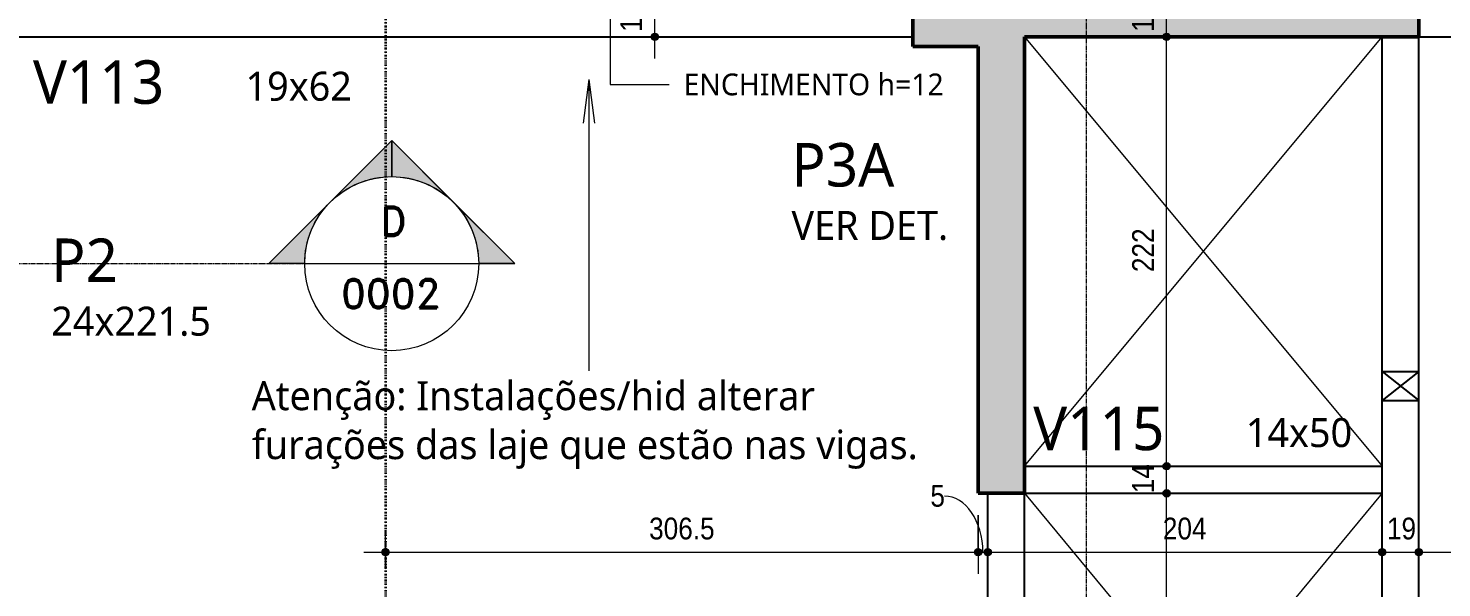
# Model space of a CAD drawing. Extents: x -2131 to 52870, y -3196 to 88043.
# Drawn here: x 43396 to 44128, y 403 to 693 of the extents above; entities that cross this region are included whole.
import ezdxf

# ---------------------------------------------------------------- set-up
doc = ezdxf.new("R2010")
doc.units = 0
for name, pattern in [('Centro de 6 mm', [1.32, 0.6, -0.24, 0.24, -0.24]), ('Dash dot', [1.5875, 0.635, -0.47625, 0, -0.47625]), ('Traço', [0.635, 0.3175, -0.3175])]:
    doc.linetypes.add(name, pattern=pattern)
for name, color, linetype, lineweight in [('A-ANNO-DIMS', 7, 'Continuous', 9), ('A-ANNO-DIMS-75', 7, 'Continuous', 9), ('A-DETL-THIN', 7, 'Continuous', 25), ('A-GENM', 7, 'Continuous', 25), ('A-GENM-HDLN', 7, 'Traço', 18), ('G-ANNO-SYMB', 7, 'Continuous', 9), ('G-ANNO-TEXT', 7, 'Continuous', 9), ('S-BEAM', 7, 'Continuous', 25), ('S-BEAM-IDEN', 7, 'Continuous', 9), ('S-COLS', 7, 'Continuous', 25), ('S-COLS-IDEN', 7, 'Continuous', 9), ('S-GRID', 7, 'Continuous', 9)]:
    doc.layers.add(name, color=color, linetype=linetype, lineweight=lineweight)
doc.layers.add('A-DETL', color=7, linetype='Continuous', lineweight=18, true_color=0x00a600)
doc.styles.add('Fira Sans_3', font='', dxfattribs={"width": 0.9, "height": 11.25})
doc.styles.add('Gadugi', font='gadugi.ttf', dxfattribs={"height": 15})
doc.styles.add('Gadugi_4', font='gadugi.ttf', dxfattribs={"height": 11.25})
doc.styles.add('Gadugi_6', font='gadugi.ttf', dxfattribs={"height": 22.5})
doc.styles.add('Gadugi_7', font='gadugi.ttf', dxfattribs={"height": 0.2})
doc.styles.add('RomanD', font='romand__.ttf', dxfattribs={"height": 15})
doc.styles.get('Fira Sans_3').set_extended_font_data('Fira Sans')
doc.dimstyles.new('PED_1_5mm_ESQ_3', dxfattribs={"dimscale": 30.48, "dimtxt": 15.344768, "dimasz": 0.492126, "dimexe": 0.369094, "dimexo": 0.369094, "dimgap": 0.073819, "dimtad": 1, "dimdec": 1, "dimrnd": 0.5, "dimdsep": 46, "dimtxsty": 'Fira Sans_3', "dimblk1": 'DOTSMALL', "dimblk2": 'DOTSMALL', "dimsah": 1, "dimcen": 0.09, "dimdle": 0.369094, "dimazin": 0, "dimtfac": 1, "dimtdec": 4, "dimtix": 1, "dimtmove": 0, "dimatfit": 3, "dimfxl": 1, "dimtvp": 1, "dimtolj": 1, "dimtzin": 0, "dimarcsym": 2})
doc.dimstyles.new('PED_1_5mm_ESQ_5', dxfattribs={"dimscale": 30.48, "dimtxt": 15.344768, "dimasz": 0.492126, "dimexe": 0.369094, "dimexo": 0.369094, "dimgap": 0.073819, "dimtad": 1, "dimdec": 1, "dimrnd": 0.5, "dimdsep": 46, "dimtxsty": 'Fira Sans_3', "dimblk1": 'DOTSMALL', "dimblk2": 'DOTSMALL', "dimsah": 1, "dimcen": 0.09, "dimdle": 0.369094, "dimazin": 0, "dimtfac": 1, "dimtdec": 4, "dimtix": 1, "dimtmove": 1, "dimatfit": 3, "dimfxl": 1, "dimtvp": 1, "dimtolj": 1, "dimtzin": 0, "dimarcsym": 2})

# ---------------------------------------------------------------- blocks, each defined once
blk = doc.blocks.new('PED_FURO_RETANGULAR_R04_2020 - 15x10x24-V41-PL C 001 - FORMA DO TÉRREO')
at = {"layer": 'A-GENM'}
blk.add_line((-7.5, 9.5), (7.5, 9.5), dxfattribs=at)
at = {"layer": 'A-GENM-HDLN'}
for p, q in [((-7.5, 9.5), (7.5, -9.5)), ((-7.5, -9.5), (7.5, 9.5)), ((-7.5, -9.5), (-7.5, 9.5)), ((7.5, 9.5), (7.5, -9.5)), ((7.5, -9.5), (-7.5, -9.5))]:
    blk.add_line(p, q, dxfattribs=at)
blk = doc.blocks.new('PED_TAG_PILAR_R04 - PILAR VER DET_-2523782-PL C 001 - FORMA DO TÉRREO')
at = {"layer": 'S-COLS-IDEN', "insert": (0.1149, -0.6328), "char_height": 0.2, "width": 1.370886, "attachment_point": 1, "style": 'Gadugi_7'}
blk.add_mtext('VER DET.', dxfattribs=at)
blk = doc.blocks.new('DIMBLOCK394-PL C 001 - FORMA DO TÉRREO')
at = {"layer": 'A-ANNO-DIMS-75', "transparency": 16777216}
h = blk.add_hatch(color=256, dxfattribs=at)
edge = h.paths.add_edge_path(flags=0)
edge.add_arc((43581.18, 421.72), 1.88, 0, 360)
h = blk.add_hatch(color=256, dxfattribs=at)
edge = h.paths.add_edge_path(flags=0)
edge.add_arc((43887.68, 421.72), 1.88, 0, 360)
for p, q in [((43887.68, 440.87), (43887.68, 410.47)), ((43887.68, 421.72), (43887.68, 440.87)), ((43581.18, 413.13), (43581.18, 432.97)), ((43569.93, 421.72), (43887.68, 421.72)), ((43581.18, 421.72), (43581.18, 413.13))]:
    blk.add_line(p, q, dxfattribs=at)
for centre in [(43581.18, 421.72), (43887.68, 421.72)]:
    blk.add_circle(centre, 1.88, dxfattribs=at)
at = {"layer": 'A-ANNO-DIMS-75', "color": 0, "transparency": 16777216, "insert": (43717.51, 439.55), "char_height": 11.25, "width": 40.6046, "attachment_point": 1, "line_spacing_factor": 1.049215, "style": 'Fira Sans_3'}
blk.add_mtext('306.5', dxfattribs=at)
blk = doc.blocks.new('_DotSmall')
at = {"color": 0, "linetype": 'ByBlock', "const_width": 0.5}
blk.add_lwpolyline([(-0.0625, 0, 1), (0.0625, 0, 1)], format="xyb", close=True, dxfattribs=at)
blk = doc.blocks.new('DIMBLOCK395-PL C 001 - FORMA DO TÉRREO')
at = {"layer": 'A-ANNO-DIMS-75', "transparency": 16777216}
h = blk.add_hatch(color=256, dxfattribs=at)
edge = h.paths.add_edge_path(flags=0)
edge.add_arc((43887.68, 421.72), 1.88, 0, 360)
h = blk.add_hatch(color=256, dxfattribs=at)
edge = h.paths.add_edge_path(flags=0)
edge.add_arc((43892.68, 421.72), 1.88, 0, 360)
for p, q in [((43887.68, 440.87), (43887.68, 410.47)), ((43887.68, 421.72), (43887.68, 440.87)), ((43892.68, 413.13), (43892.68, 432.97)), ((43887.68, 421.72), (43892.68, 421.72)), ((43892.68, 421.72), (43892.68, 413.13))]:
    blk.add_line(p, q, dxfattribs=at)
for centre in [(43887.68, 421.72), (43892.68, 421.72)]:
    blk.add_circle(centre, 1.88, dxfattribs=at)
blk.add_ellipse((43870.28, 421.72), major_axis=(0, 28.99), ratio=0.686144, start_param=4.712389, end_param=6.283185, dxfattribs=at)
at = {"layer": 'A-ANNO-DIMS-75', "color": 0, "transparency": 16777216, "insert": (43863.01, 456.46), "char_height": 11.25, "width": 8.7347, "attachment_point": 1, "line_spacing_factor": 1.049215, "style": 'Fira Sans_3'}
blk.add_mtext('5', dxfattribs=at)
blk = doc.blocks.new('DIMBLOCK396-PL C 001 - FORMA DO TÉRREO')
at = {"layer": 'A-ANNO-DIMS-75', "transparency": 16777216}
h = blk.add_hatch(color=256, dxfattribs=at)
edge = h.paths.add_edge_path(flags=0)
edge.add_arc((43892.68, 421.72), 1.88, 0, 360)
h = blk.add_hatch(color=256, dxfattribs=at)
edge = h.paths.add_edge_path(flags=0)
edge.add_arc((44096.68, 421.72), 1.88, 0, 360)
for p, q in [((43892.68, 413.13), (43892.68, 432.97)), ((44096.68, 413.13), (44096.68, 432.97)), ((43892.68, 421.72), (44096.68, 421.72)), ((43892.68, 421.72), (43892.68, 413.13)), ((44096.68, 421.72), (44096.68, 413.13))]:
    blk.add_line(p, q, dxfattribs=at)
for centre in [(43892.68, 421.72), (44096.68, 421.72)]:
    blk.add_circle(centre, 1.88, dxfattribs=at)
at = {"layer": 'A-ANNO-DIMS-75', "color": 0, "transparency": 16777216, "insert": (43983.27, 439.55), "char_height": 11.25, "width": 27.3845, "attachment_point": 1, "line_spacing_factor": 1.049215, "style": 'Fira Sans_3'}
blk.add_mtext('204', dxfattribs=at)
blk = doc.blocks.new('DIMBLOCK397-PL C 001 - FORMA DO TÉRREO')
at = {"layer": 'A-ANNO-DIMS-75', "transparency": 16777216}
h = blk.add_hatch(color=256, dxfattribs=at)
edge = h.paths.add_edge_path(flags=0)
edge.add_arc((44096.68, 421.72), 1.88, 0, 360)
h = blk.add_hatch(color=256, dxfattribs=at)
edge = h.paths.add_edge_path(flags=0)
edge.add_arc((44115.68, 421.72), 1.88, 0, 360)
for p, q in [((44096.68, 413.13), (44096.68, 432.97)), ((44115.68, 413.13), (44115.68, 432.97)), ((44096.68, 421.72), (44115.68, 421.72)), ((44096.68, 421.72), (44096.68, 413.13)), ((44115.68, 421.72), (44115.68, 413.13))]:
    blk.add_line(p, q, dxfattribs=at)
for centre in [(44096.68, 421.72), (44115.68, 421.72)]:
    blk.add_circle(centre, 1.88, dxfattribs=at)
at = {"layer": 'A-ANNO-DIMS-75', "color": 0, "transparency": 16777216, "insert": (44099.19, 439.55), "char_height": 11.25, "width": 16.7612, "attachment_point": 1, "line_spacing_factor": 1.049215, "style": 'Fira Sans_3'}
blk.add_mtext('19', dxfattribs=at)
blk = doc.blocks.new('DIMBLOCK398-PL C 001 - FORMA DO TÉRREO')
at = {"layer": 'A-ANNO-DIMS-75', "transparency": 16777216}
h = blk.add_hatch(color=256, dxfattribs=at)
edge = h.paths.add_edge_path(flags=0)
edge.add_arc((44115.68, 421.72), 1.88, 0, 360)
h = blk.add_hatch(color=256, dxfattribs=at)
edge = h.paths.add_edge_path(flags=0)
edge.add_arc((44333.18, 421.72), 1.87, 0, 360)
for p, q in [((44115.68, 413.13), (44115.68, 432.97)), ((44333.18, 413.13), (44333.18, 432.97)), ((44115.68, 421.72), (44333.18, 421.72)), ((44115.68, 421.72), (44115.68, 413.13)), ((44333.18, 421.72), (44333.18, 413.13))]:
    blk.add_line(p, q, dxfattribs=at)
for centre, radius in [((44115.68, 421.72), 1.88), ((44333.18, 421.72), 1.87)]:
    blk.add_circle(centre, radius, dxfattribs=at)
at = {"layer": 'A-ANNO-DIMS-75', "color": 0, "transparency": 16777216, "insert": (44209.08, 439.55), "char_height": 11.25, "width": 36.8274, "attachment_point": 1, "line_spacing_factor": 1.049215, "style": 'Fira Sans_3'}
blk.add_mtext('217.5', dxfattribs=at)
blk = doc.blocks.new('DIMBLOCK430-PL C 001 - FORMA DO TÉRREO')
at = {"layer": 'A-ANNO-DIMS-75', "transparency": 16777216}
h = blk.add_hatch(color=256, dxfattribs=at)
edge = h.paths.add_edge_path(flags=0)
edge.add_arc((43985.21, 452.12), 1.88, 0, 360)
h = blk.add_hatch(color=256, dxfattribs=at)
edge = h.paths.add_edge_path(flags=0)
edge.add_arc((43985.21, 229.12), 1.88, 0, 360)
for p, q in [((43993.81, 452.12), (43973.96, 452.12)), ((43985.21, 229.12), (43985.21, 452.12)), ((43985.21, 452.12), (43993.81, 452.12)), ((43993.81, 229.12), (43973.96, 229.12)), ((43985.21, 229.12), (43993.81, 229.12))]:
    blk.add_line(p, q, dxfattribs=at)
for centre in [(43985.21, 452.12), (43985.21, 229.12)]:
    blk.add_circle(centre, 1.88, dxfattribs=at)
at = {"layer": 'A-ANNO-DIMS-75', "color": 0, "transparency": 16777216, "insert": (43967.38, 329.9), "char_height": 11.25, "width": 25.732, "attachment_point": 1, "rotation": 90, "line_spacing_factor": 1.049215, "style": 'Fira Sans_3'}
blk.add_mtext('223', dxfattribs=at)
blk = doc.blocks.new('DIMBLOCK431-PL C 001 - FORMA DO TÉRREO')
at = {"layer": 'A-ANNO-DIMS-75', "transparency": 16777216}
h = blk.add_hatch(color=256, dxfattribs=at)
edge = h.paths.add_edge_path(flags=0)
edge.add_arc((43985.21, 466.12), 1.88, 0, 360)
h = blk.add_hatch(color=256, dxfattribs=at)
edge = h.paths.add_edge_path(flags=0)
edge.add_arc((43985.21, 452.12), 1.88, 0, 360)
for p, q in [((43993.81, 466.12), (43973.96, 466.12)), ((43985.21, 452.12), (43985.21, 466.12)), ((43985.21, 466.12), (43993.81, 466.12)), ((43993.81, 452.12), (43973.96, 452.12)), ((43985.21, 452.12), (43993.81, 452.12))]:
    blk.add_line(p, q, dxfattribs=at)
for centre in [(43985.21, 466.12), (43985.21, 452.12)]:
    blk.add_circle(centre, 1.88, dxfattribs=at)
at = {"layer": 'A-ANNO-DIMS-75', "color": 0, "transparency": 16777216, "insert": (43967.38, 452.14), "char_height": 11.25, "width": 16.7612, "attachment_point": 1, "rotation": 90, "line_spacing_factor": 1.049215, "style": 'Fira Sans_3'}
blk.add_mtext('14', dxfattribs=at)
blk = doc.blocks.new('DIMBLOCK432-PL C 001 - FORMA DO TÉRREO')
at = {"layer": 'A-ANNO-DIMS-75', "transparency": 16777216}
h = blk.add_hatch(color=256, dxfattribs=at)
edge = h.paths.add_edge_path(flags=0)
edge.add_arc((43985.21, 688.12), 1.88, 0, 360)
h = blk.add_hatch(color=256, dxfattribs=at)
edge = h.paths.add_edge_path(flags=0)
edge.add_arc((43985.21, 466.12), 1.88, 0, 360)
for p, q in [((43993.81, 688.12), (43973.96, 688.12)), ((43985.21, 466.12), (43985.21, 688.12)), ((43985.21, 688.12), (43993.81, 688.12)), ((43993.81, 466.12), (43973.96, 466.12)), ((43985.21, 466.12), (43993.81, 466.12))]:
    blk.add_line(p, q, dxfattribs=at)
for centre in [(43985.21, 688.12), (43985.21, 466.12)]:
    blk.add_circle(centre, 1.88, dxfattribs=at)
at = {"layer": 'A-ANNO-DIMS-75', "color": 0, "transparency": 16777216, "insert": (43967.38, 566.5), "char_height": 11.25, "width": 25.4959, "attachment_point": 1, "rotation": 90, "line_spacing_factor": 1.049215, "style": 'Fira Sans_3'}
blk.add_mtext('222', dxfattribs=at)
blk = doc.blocks.new('DIMBLOCK433-PL C 001 - FORMA DO TÉRREO')
at = {"layer": 'A-ANNO-DIMS-75', "transparency": 16777216}
h = blk.add_hatch(color=256, dxfattribs=at)
edge = h.paths.add_edge_path(flags=0)
edge.add_arc((43985.21, 707.12), 1.88, 0, 360)
h = blk.add_hatch(color=256, dxfattribs=at)
edge = h.paths.add_edge_path(flags=0)
edge.add_arc((43985.21, 688.12), 1.88, 0, 360)
for p, q in [((43985.21, 688.12), (43985.21, 718.37)), ((43993.81, 707.12), (43973.96, 707.12)), ((43985.21, 707.12), (43993.81, 707.12)), ((43993.81, 688.12), (43973.96, 688.12)), ((43985.21, 688.12), (43993.81, 688.12))]:
    blk.add_line(p, q, dxfattribs=at)
for centre in [(43985.21, 707.12), (43985.21, 688.12)]:
    blk.add_circle(centre, 1.88, dxfattribs=at)
at = {"layer": 'A-ANNO-DIMS-75', "color": 0, "transparency": 16777216, "insert": (43967.38, 690.64), "char_height": 11.25, "width": 16.7612, "attachment_point": 1, "rotation": 90, "line_spacing_factor": 1.049215, "style": 'Fira Sans_3'}
blk.add_mtext('19', dxfattribs=at)
blk = doc.blocks.new('DIMBLOCK436-PL C 001 - FORMA DO TÉRREO')
at = {"layer": 'A-ANNO-DIMS-75', "transparency": 16777216}
h = blk.add_hatch(color=256, dxfattribs=at)
edge = h.paths.add_edge_path(flags=0)
edge.add_arc((43720.48, 707.12), 1.88, 0, 360)
h = blk.add_hatch(color=256, dxfattribs=at)
edge = h.paths.add_edge_path(flags=0)
edge.add_arc((43720.48, 688.12), 1.88, 0, 360)
for p, q in [((43729.08, 707.12), (43709.23, 707.12)), ((43720.48, 676.87), (43720.48, 707.12)), ((43720.48, 707.12), (43729.08, 707.12)), ((43729.08, 688.12), (43709.23, 688.12)), ((43720.48, 688.12), (43729.08, 688.12))]:
    blk.add_line(p, q, dxfattribs=at)
for centre in [(43720.48, 707.12), (43720.48, 688.12)]:
    blk.add_circle(centre, 1.88, dxfattribs=at)
at = {"layer": 'A-ANNO-DIMS-75', "color": 0, "transparency": 16777216, "insert": (43702.65, 690.64), "char_height": 11.25, "width": 16.7612, "attachment_point": 1, "rotation": 90, "line_spacing_factor": 1.049215, "style": 'Fira Sans_3'}
blk.add_mtext('19', dxfattribs=at)
blk = doc.blocks.new('Corte - M_Cabeça do corte - Preenchida-2060824-PL C 001 - FORMA DO TÉRREO')
at = {"layer": 'G-ANNO-SYMB'}
h = blk.add_hatch(color=256, dxfattribs=at)
edge = h.paths.add_edge_path(flags=0)
edge.add_line((-0.6, 0.8485), (-0.6, 0.6))
edge.add_arc((-0.6, 0), 0.6, 90, 135)
edge.add_line((-1.0243, 0.4243), (-0.6, 0.8485))
h = blk.add_hatch(color=256, dxfattribs=at)
edge = h.paths.add_edge_path(flags=0)
edge.add_line((-0.6, 0.8485), (-0.1757, 0.4243))
edge.add_arc((-0.6, 0), 0.6, 45, 90)
edge.add_line((-0.6, 0.6), (-0.6, 0.8485))
h = blk.add_hatch(color=256, dxfattribs=at)
edge = h.paths.add_edge_path(flags=0)
edge.add_line((-1.4485, 0), (-1.0243, 0.4243))
edge.add_arc((-0.6, 0), 0.6, 135, 180)
edge.add_line((-1.2, 0), (-1.4485, 0))
h = blk.add_hatch(color=256, dxfattribs=at)
edge = h.paths.add_edge_path(flags=0)
edge.add_line((0.2485, 0), (0, 0))
edge.add_arc((-0.6, 0), 0.6, 360, 405)
edge.add_line((-0.1757, 0.4243), (0.2485, 0))
for p, q in [((-0.6, 0.8485), (-1.4485, 0)), ((-0.6, 0.8485), (-1.0243, 0.4243)), ((-0.6, 0.8485), (0.2485, 0)), ((-0.6, 0.6), (-0.6, 0.8485)), ((-0.6, 0.8485), (-0.6, 0.6)), ((-0.1757, 0.4243), (-0.6, 0.8485)), ((-1.0243, 0.4243), (-1.4485, 0)), ((0.2485, 0), (-0.1757, 0.4243)), ((-1.4485, 0), (-1.2, 0)), ((0, 0), (0.2485, 0)), ((-1.2, 0), (-1.4485, 0)), ((0, 0), (0.2485, 0))]:
    blk.add_line(p, q, dxfattribs=at)
for start, end in [(360, 180), (90, 135), (45, 90), (135, 180), (360, 45), (180, 360)]:
    blk.add_arc((-0.6, 0), 0.6, start, end, dxfattribs=at)

msp = doc.modelspace()

# ---------------------------------------------------------------- hatches: boundary and pattern name
at = {"layer": 'S-COLS', "true_color": 0x808080}
msp.add_hatch(color=8, dxfattribs=at).paths.add_polyline_path([(43887.678, 452.119), (43911.678, 452.119), (43911.678, 688.119), (44115.678, 688.119), (44115.678, 707.119), (43853.928, 707.119), (43853.928, 683.119), (43887.678, 683.119), (43887.678, 462.043)], flags=0)

# ---------------------------------------------------------------- linework, layer by layer
at = {"layer": 'A-DETL', "color": 7}
for p, q in [((43911.678, 688.119), (44096.678, 466.119)), ((43911.678, 466.119), (44096.678, 688.119)), ((43911.678, 452.119), (44096.678, 229.119)), ((44096.678, 452.119), (43911.678, 229.119))]:
    msp.add_line(p, q, dxfattribs=at)
at = {"layer": 'A-DETL-THIN'}
for p, q in [((44096.663, 515.119), (44115.663, 515.119)), ((44115.663, 515.119), (44096.663, 500.119)), ((44096.663, 515.119), (44115.663, 500.119)), ((44096.663, 500.119), (44115.663, 500.119))]:
    msp.add_line(p, q, dxfattribs=at)
at = {"layer": 'G-ANNO-SYMB', "linetype": 'Centro de 6 mm'}
for p, q in [((43943.583, 1439.744), (43943.583, -248.305)), ((42284.003, 570.866), (43539.354, 570.866))]:
    msp.add_line(p, q, dxfattribs=at)
at = {"layer": 'G-ANNO-SYMB'}
msp.add_line((43539.354, 570.866), (43629.354, 570.866), dxfattribs=at)
at = {"layer": 'G-ANNO-TEXT'}
for p, q in [((43697.385, 741.324), (43697.385, 663.532)), ((43686.33, 666.045), (43683.368, 643.545)), ((43686.33, 666.045), (43689.292, 643.545)), ((43686.33, 666.045), (43686.33, 515.442)), ((43697.385, 663.532), (43727.842, 663.532))]:
    msp.add_line(p, q, dxfattribs=at)
at = {"layer": 'S-BEAM'}
for p, q in [((43388.948, 688.119), (43853.928, 688.119)), ((44096.678, -7.881), (44096.678, 688.119)), ((44115.678, -7.881), (44115.678, 688.119)), ((44115.678, 688.119), (44333.178, 688.119)), ((43911.678, 466.119), (44096.678, 466.119)), ((43892.678, 229.119), (43892.678, 452.119)), ((43911.678, 229.119), (43911.678, 452.119)), ((43911.678, 452.119), (44096.678, 452.119))]:
    msp.add_line(p, q, dxfattribs=at)
at = {"layer": 'S-COLS', "lineweight": 50}
for p, q in [((43853.928, 683.119), (43853.928, 707.119)), ((44115.678, 707.119), (44115.678, 688.119)), ((44115.678, 688.119), (43911.678, 688.119)), ((43911.678, 688.119), (43911.678, 452.119)), ((43887.678, 683.119), (43853.928, 683.119)), ((43887.678, 452.119), (43887.678, 683.119)), ((43911.678, 452.119), (43887.678, 452.119))]:
    msp.add_line(p, q, dxfattribs=at)
at = {"layer": 'S-GRID', "color": 6, "linetype": 'Dash dot', "lineweight": 35, "true_color": 0xff00ff}
msp.add_line((43581.183, 3171.262), (43581.183, -1018.232), dxfattribs=at)

# ---------------------------------------------------------------- block references
at = {"layer": 'A-GENM', "linetype": 'Traço', "lineweight": 18, "rotation": 90}
msp.add_blockref('PED_FURO_RETANGULAR_R04_2020 - 15x10x24-V41-PL C 001 - FORMA DO TÉRREO', (44106.163, 507.619), dxfattribs=at)
at = {"layer": 'G-ANNO-SYMB', "extrusion": (0, 0, -1), "xscale": 74.99999999999996, "yscale": 74.99999999999996, "zscale": 74.99999999999996}
msp.add_blockref('Corte - M_Cabeça do corte - Preenchida-2060824-PL C 001 - FORMA DO TÉRREO', (-43539.354, 570.866), dxfattribs=at)
at = {"layer": 'S-COLS-IDEN', "xscale": 74.99999999999996, "yscale": 74.99999999999996, "zscale": 74.99999999999996}
msp.add_blockref('PED_TAG_PILAR_R04 - PILAR VER DET_-2523782-PL C 001 - FORMA DO TÉRREO', (43782.531, 645.582), dxfattribs=at)

# ---------------------------------------------------------------- texts
at = {"layer": 'G-ANNO-SYMB', "char_height": 15, "attachment_point": 1, "style": 'RomanD'}
for s, insert, width in [('D', (43578.522, 600.3), 18.03797), ('0002', (43558.16, 562.883), 67.34175)]:
    msp.add_mtext(s, dxfattribs=dict(at, insert=insert, width=width))
at = {"layer": 'G-ANNO-TEXT', "attachment_point": 1}
for s, insert, char_height, width, style in [('ENCHIMENTO h=12', (43735.342, 669.157), 11.25, 171.3607, 'Gadugi_4'), ('Atenção: Instalações/hid alterar', (43511.955, 510.102), 15, 356.55052, 'Gadugi'), ('furações das laje que estão nas vigas.', (43511.955, 484.801), 15, 422.08847, 'Gadugi')]:
    msp.add_mtext(s, dxfattribs=dict(at, insert=insert, char_height=char_height, width=width, style=style))
at = {"layer": 'S-BEAM-IDEN', "attachment_point": 1}
for s, insert, char_height, width, style in [('V113', (43398.794, 675.995), 22.5, 87.18352, 'Gadugi_6'), ('19x62', (43508.74, 670.092), 15, 67.34175, 'Gadugi'), ('V115', (43916.206, 496.928), 22.5, 87.18352, 'Gadugi_6'), ('14x50', (44026.153, 491.025), 15, 67.34175, 'Gadugi')]:
    msp.add_mtext(s, dxfattribs=dict(at, insert=insert, char_height=char_height, width=width, style=style))
at = {"layer": 'S-COLS-IDEN', "attachment_point": 1}
for s, insert, char_height, width, style in [('P3A', (43791.146, 633.226), 22.5, 67.34175, 'Gadugi_6'), ('P2', (43408.236, 583.869), 22.5, 42.68986, 'Gadugi_6'), ('24x221.5', (43408.236, 548.634), 15, 100.41136, 'Gadugi')]:
    msp.add_mtext(s, dxfattribs=dict(at, insert=insert, char_height=char_height, width=width, style=style))

# ---------------------------------------------------------------- dimensions: what is measured, and where the dimension line sits
at = {"layer": 'A-ANNO-DIMS'}
for base, p1, p2, override, picture, middle in [((43985.209, 707.119), (43982.558, 688.119), (43982.558, 707.119), {"dimpost": '<>', "dimfxl": 19}, 'DIMBLOCK433-PL C 001 - FORMA DO TÉRREO', (43977.155, 697.619)), ((43720.481, 707.119), (43717.83, 688.119), (43717.83, 707.119), {"dimpost": '<>', "dimfxl": 19}, 'DIMBLOCK436-PL C 001 - FORMA DO TÉRREO', (43712.427, 697.619)), ((43985.209, 688.119), (43982.558, 466.119), (43982.558, 688.119), {"dimpost": '<>', "dimfxl": 222.000095}, 'DIMBLOCK432-PL C 001 - FORMA DO TÉRREO', (43977.334, 577.119)), ((43985.209, 466.119), (43982.558, 452.119), (43982.558, 466.119), {"dimpost": '<>', "dimfxl": 14}, 'DIMBLOCK431-PL C 001 - FORMA DO TÉRREO', (43977.334, 459.119)), ((43985.209, 452.119), (43982.558, 229.119), (43982.558, 452.119), {"dimpost": '<>', "dimfxl": 223}, 'DIMBLOCK430-PL C 001 - FORMA DO TÉRREO', (43977.236, 340.619))]:
    dim = msp.add_linear_dim(base=base, p1=p1, p2=p2, angle=90, dimstyle='PED_1_5mm_ESQ_3', override=override, dxfattribs=at)
    dim.commit()
    dim.dimension.update_dxf_attribs({"geometry": picture, "text_midpoint": middle})
dim = msp.add_linear_dim(base=(43892.678, 421.723), p1=(43887.678, 452.119), p2=(43892.678, 424.375), dimstyle='PED_1_5mm_ESQ_5', override={"dimpost": '<>', "dimfxl": 28.191145}, dxfattribs=at)
dim.commit()
dim.dimension.update_dxf_attribs({"geometry": 'DIMBLOCK395-PL C 001 - FORMA DO TÉRREO', "text_midpoint": (43867.373, 448.959), "dimtype": 160})
for base, p1, p2, override, picture, middle in [((43887.678, 421.723), (43581.183, 424.375), (43887.678, 452.119), {"dimpost": '<>', "dimfxl": 307.748631}, 'DIMBLOCK394-PL C 001 - FORMA DO TÉRREO', (43734.431, 429.696)), ((44096.678, 421.723), (43892.678, 424.375), (44096.678, 424.375), {"dimpost": '<>', "dimfxl": 204}, 'DIMBLOCK396-PL C 001 - FORMA DO TÉRREO', (43994.678, 429.696)), ((44115.678, 421.723), (44096.678, 424.375), (44115.678, 424.375), {"dimpost": '<>', "dimfxl": 19}, 'DIMBLOCK397-PL C 001 - FORMA DO TÉRREO', (44106.178, 429.778)), ((44333.18, 421.723), (44115.678, 424.375), (44333.18, 424.375), {"dimpost": '<>', "dimfxl": 217.501882}, 'DIMBLOCK398-PL C 001 - FORMA DO TÉRREO', (44224.429, 429.696))]:
    dim = msp.add_linear_dim(base=base, p1=p1, p2=p2, dimstyle='PED_1_5mm_ESQ_3', override=override, dxfattribs=at)
    dim.commit()
    dim.dimension.update_dxf_attribs({"geometry": picture, "text_midpoint": middle})

doc.saveas('drawing.dxf')
